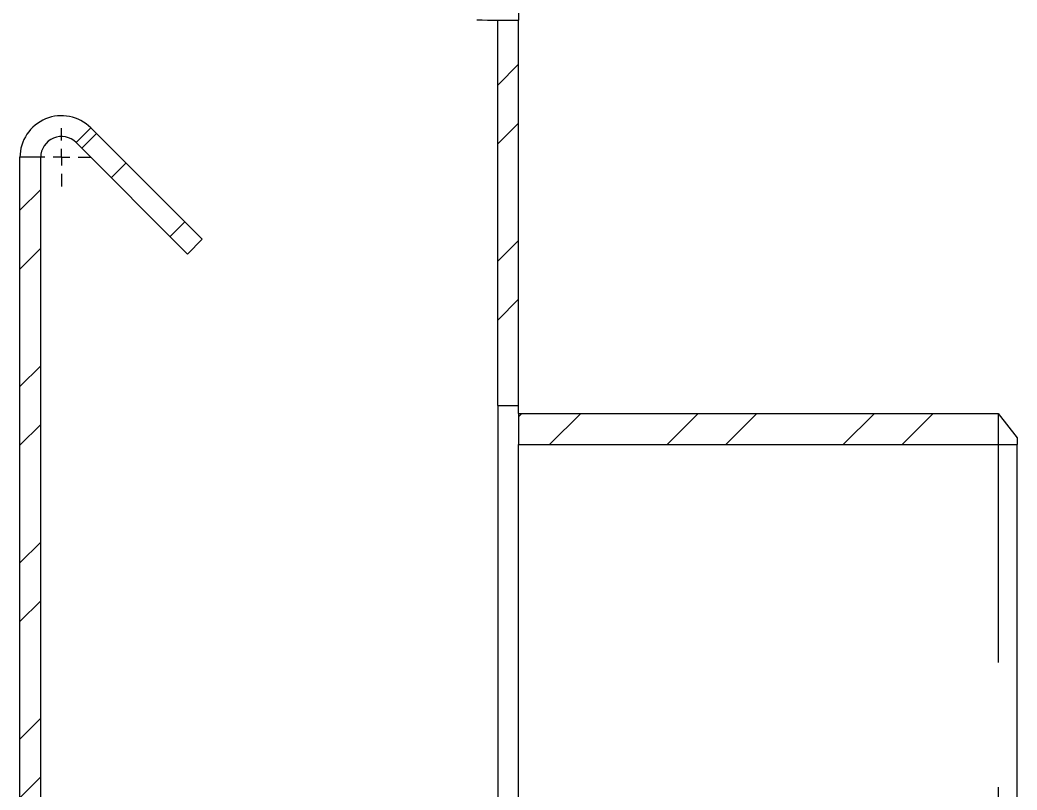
# Model space of a CAD drawing. Extents: x -1889 to 6398, y -470 to 1122.
# Drawn here: x 47.02 to 59.02, y -283.11 to -273.84 of the extents above; entities that cross this region are included whole.
import ezdxf

# ---------------------------------------------------------------- set-up
doc = ezdxf.new("R2010")
doc.units = 0
doc.header["$LTSCALE"] = 12
doc.header["$MEASUREMENT"] = 0
doc.linetypes.add('CENTER', pattern=[2, 1.25, -0.25, 0.25, -0.25])
doc.linetypes.add('HIDDEN', pattern=[0.375, 0.25, -0.125])
for name, color, linetype, lineweight in [('AM_0', 7, 'CONTINUOUS', 30), ('AM_3', 6, 'HIDDEN', 25), ('AM_7', 142, 'CENTER', 25), ('Am_8', 1, 'CONTINUOUS', 25)]:
    doc.layers.add(name, color=color, linetype=linetype, lineweight=lineweight)
pattern_1 = [(45, (-8.8978, -389.3215), (-1.06066, 1.06066), []), (45, (-8.1907, -389.3215), (-1.06066, 1.06066), [])]

# ---------------------------------------------------------------- blocks, each defined once
blk = doc.blocks.new('SW_CENTERMARKSYMBOL_1')
at = {"layer": 'AM_7', "color": 0}
for p, q in [((0, 0.6), (0, 1.05)), ((-0.6, 0), (-1.05, 0)), ((0, 0), (-0.3, 0)), ((0, 0), (0, 0.3)), ((0, 0), (0, -0.3)), ((0, 0), (0.3, 0)), ((0.6, 0), (1.05, 0)), ((0, -0.6), (0, -1.05))]:
    blk.add_line(p, q, dxfattribs=at)

msp = doc.modelspace()

# ---------------------------------------------------------------- hatches: boundary and pattern name
at = {"layer": 'Am_8'}
h = msp.add_hatch(dxfattribs=at)
h.set_pattern_fill('ANSI32', color=256, scale=4, style=0)
h.set_pattern_definition(pattern_1)
edge = h.paths.add_edge_path(flags=0)
edge.add_line((53.01945, -278.47885), (53.01945, -273.8387))
edge.add_spline(control_points=[(53.01945, -273.8387), (52.93624, -273.83926), (52.85291, -273.83949), (52.76945, -273.83931)], knot_values=[0.95455365, 0.95455365, 0.95455365, 0.95455365, 0.95764253, 0.95764253, 0.95764253, 0.95764253], weights=[1, 1, 1, 1], degree=3, periodic=0)
edge.add_line((52.76945, -273.83931), (52.76945, -278.47885))
edge.add_line((52.76945, -278.47885), (53.01945, -278.47885))
h = msp.add_hatch(dxfattribs=at)
h.set_pattern_fill('ANSI32', color=256, scale=4, style=0)
h.set_pattern_definition(pattern_1)
edge = h.paths.add_edge_path(flags=0)
edge.add_line((47.26945, -291.49057), (47.26945, -275.49057))
edge.add_arc((47.51945, -275.49057), 0.25, 45, 180, ccw=False)
edge.add_line((47.69623, -275.31379), (49.03722, -276.65478))
edge.add_line((49.03722, -276.65478), (49.21399, -276.478))
edge.add_line((49.21399, -276.478), (47.873, -275.13701))
edge.add_arc((47.51945, -275.49057), 0.5, 45, 180)
edge.add_line((47.01945, -275.49057), (47.01945, -291.49057))
edge.add_line((47.01945, -291.49057), (47.26945, -291.49057))
h = msp.add_hatch(dxfattribs=at)
h.set_pattern_fill('ANSI32', color=256, scale=4, style=0)
h.set_pattern_definition(pattern_1)
h.paths.add_polyline_path([(53.01945, -278.57285), (53.01945, -278.94785), (59.01945, -278.94785), (59.01945, -278.86656), (58.79408, -278.57285)], flags=0)

# ---------------------------------------------------------------- linework, layer by layer
at = {"layer": 'AM_0'}
for p, q in [((53.01945, -268.38427), (53.01945, -273.8387)), ((52.76945, -278.47885), (52.76945, -273.83931)), ((53.01945, -278.47885), (53.01945, -273.8387)), ((49.21399, -276.478), (47.873, -275.13701)), ((49.03722, -276.65478), (47.69623, -275.31379)), ((47.01945, -291.49057), (47.01945, -275.49057)), ((47.26945, -291.49057), (47.26945, -275.49057)), ((49.03722, -276.65478), (49.21399, -276.478)), ((52.76945, -278.47885), (53.01945, -278.47885)), ((52.76945, -278.47885), (52.76945, -291.41685)), ((53.01945, -278.57285), (53.01945, -278.47885)), ((53.01945, -278.57285), (58.79408, -278.57285)), ((53.01945, -278.57285), (53.01945, -278.94785)), ((58.79408, -278.57285), (59.01945, -278.86656)), ((59.01945, -278.86656), (59.01945, -278.94785)), ((53.01945, -290.94785), (53.01945, -278.94785)), ((53.01945, -278.94785), (59.01945, -278.94785)), ((59.01945, -290.94785), (59.01945, -278.94785))]:
    msp.add_line(p, q, dxfattribs=at)
for centre, radius, start, end in [((52.83309, -247.5844), 26.25496, 269.315535, 270.406697), ((47.51945, -275.49057), 0.5, 45, 180), ((47.51945, -275.49057), 0.25, 45, 180)]:
    msp.add_arc(centre, radius, start, end, dxfattribs=at)
at = {"layer": 'AM_3'}
for p, q in [((47.69623, -275.31379), (47.873, -275.13701)), ((47.26945, -275.49057), (47.01945, -275.49057)), ((58.79408, -278.57285), (58.79408, -291.32285))]:
    msp.add_line(p, q, dxfattribs=at)

# ---------------------------------------------------------------- block references
at = {"layer": 'AM_7', "xscale": 0.3333333333333333, "yscale": 0.3333333333333333, "zscale": 0.3333333333333333}
msp.add_blockref('SW_CENTERMARKSYMBOL_1', (47.51945, -275.49057), dxfattribs=at)

doc.saveas('drawing.dxf')
